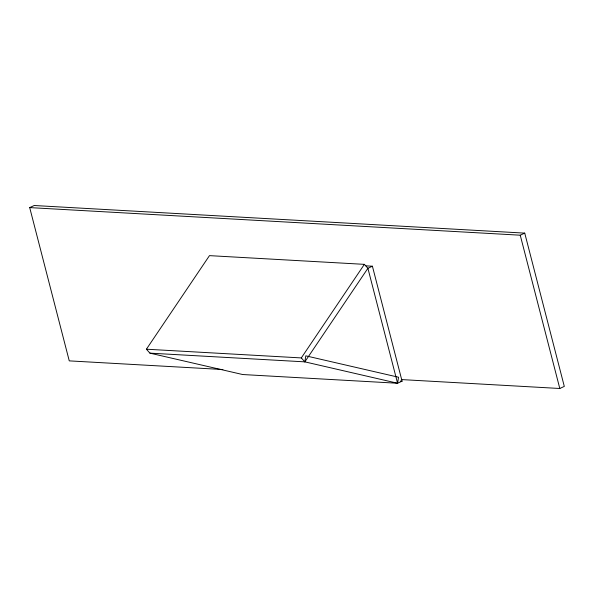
<?xml version="1.0" encoding="UTF-8"?>
<svg xmlns="http://www.w3.org/2000/svg" width="594" height="594" viewBox="0 0 594 594"><rect width="100%" height="100%" fill="white"/><g stroke="black" fill="none" stroke-linecap="round" stroke-linejoin="round"><path stroke-width="0.89" d="M149.933 353.14L304.841 361.857L305.806 355.836L398.544 377.235L397.579 383.249L242.671 374.532L149.933 353.14L146.399 349.205L209.467 255.635L364.374 264.352L367.909 268.288L397.579 383.249L402.079 381.17L372.408 266.209L365.956 265.845M146.399 349.205L301.307 357.922L364.374 264.352M301.307 357.922L304.841 361.857L367.909 268.288L372.408 266.209M222.899 369.527L69.26 360.877L29.7 207.596L34.2 205.509L524.74 233.123L564.3 386.404L559.8 388.491L401.529 379.581M29.7 207.596L520.24 235.202L524.74 233.123M400.237 381.066L402.079 381.17M304.841 361.857L397.579 383.249M520.24 235.202L559.8 388.491"/></g></svg>
